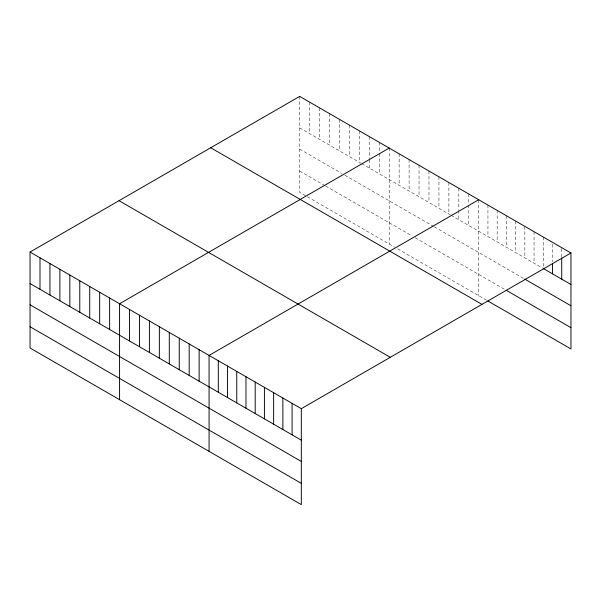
<?xml version="1.0" encoding="UTF-8"?>
<svg xmlns="http://www.w3.org/2000/svg" width="601" height="601" viewBox="0 0 601 601"><rect width="100%" height="100%" fill="white"/><g stroke="black" fill="none" stroke-linecap="round" stroke-linejoin="round"><path stroke-width="0.45" stroke-dasharray="3 2.25" d="M299.689 96.385L299.689 192.328L306.578 196.302M299.689 127.878L360.893 163.217M361.659 163.652L450.412 214.895M451.178 215.338L542.515 268.069M299.689 149.146L341.766 173.441M344.831 175.207L433.576 226.449M434.343 226.885L524.064 278.691M299.689 171.06L324.938 185.634M325.704 186.077L412.158 235.99M415.216 237.756L504.855 289.509M307.336 196.745L394.557 247.101M397.622 248.867L487.944 301.018M561.725 248.604L561.725 256.935M552.507 244.201L552.507 261.796M543.281 237.027L543.281 267.588M534.056 231.701L534.056 263.185M524.838 226.374L524.838 257.867M515.613 221.048L515.613 252.54M506.388 215.729L506.388 247.214M497.17 210.403L497.17 241.887M487.944 205.076L487.944 236.561M478.719 199.75L478.719 295.692M468.772 194.01L468.772 204.197M468.772 205.121L468.772 225.495M458.826 188.263L458.826 209.569M458.826 210.493L458.826 219.756M448.879 182.524L448.879 214.016M438.933 176.784L438.933 208.269M428.986 171.037L428.986 202.529M419.04 165.298L419.04 196.782M409.101 159.55L409.101 191.043M399.154 153.811L399.154 185.303M389.208 148.071L389.208 244.006M379.261 142.324L379.261 152.511M379.261 153.443L379.261 173.817M369.315 136.585L369.315 158.814M369.315 159.738L369.315 168.07M359.368 130.845L359.368 162.33M349.421 125.098L349.421 156.591M339.475 119.359L339.475 150.843M329.528 113.612L329.528 145.104M319.582 107.872L319.582 139.364M309.635 102.132L309.635 133.617"/><path stroke-width="0.9" d="M30.05 252.059L301.311 408.672L301.311 504.615L30.05 348.002L30.05 252.059L299.689 96.385L570.95 252.998L570.95 348.941L487.944 301.018M389.208 148.071L119.569 303.745L119.569 399.68M478.719 199.75L209.08 355.424L209.08 451.366M301.311 408.672L570.95 252.998M543.281 268.512L570.95 284.491M524.838 279.134L570.95 305.759M506.388 290.396L570.95 327.673M210.711 147.756L481.972 304.369M119.028 200.689L390.289 357.302M30.05 283.552L301.311 440.165M30.05 304.82L301.311 461.433M30.05 326.734L301.311 483.347M561.725 257.859L561.725 279.165M552.507 263.651L552.507 273.838M292.086 403.346L292.086 434.839M282.868 398.02L282.868 429.512M273.643 392.701L273.643 424.186M264.417 387.375L264.417 418.859M255.2 382.048L255.2 413.541M245.974 376.722L245.974 408.214M236.749 371.403L236.749 402.888M227.531 366.077L227.531 397.562M218.306 360.75L218.306 392.235M199.134 349.684L199.134 381.169M189.187 343.937L189.187 375.43M179.241 338.198L179.241 369.69M169.294 332.458L169.294 363.943M159.355 326.711L159.355 358.204M149.409 320.972L149.409 352.456M139.462 315.224L139.462 346.717M129.516 309.485L129.516 340.977M109.622 297.998L109.622 329.491M99.676 292.259L99.676 323.744M89.729 286.519L89.729 318.004M79.783 280.772L79.783 312.265M69.836 275.033L69.836 306.518M59.89 269.286L59.89 300.778M49.943 263.546L49.943 295.038M39.997 257.806L39.997 289.291"/></g></svg>
